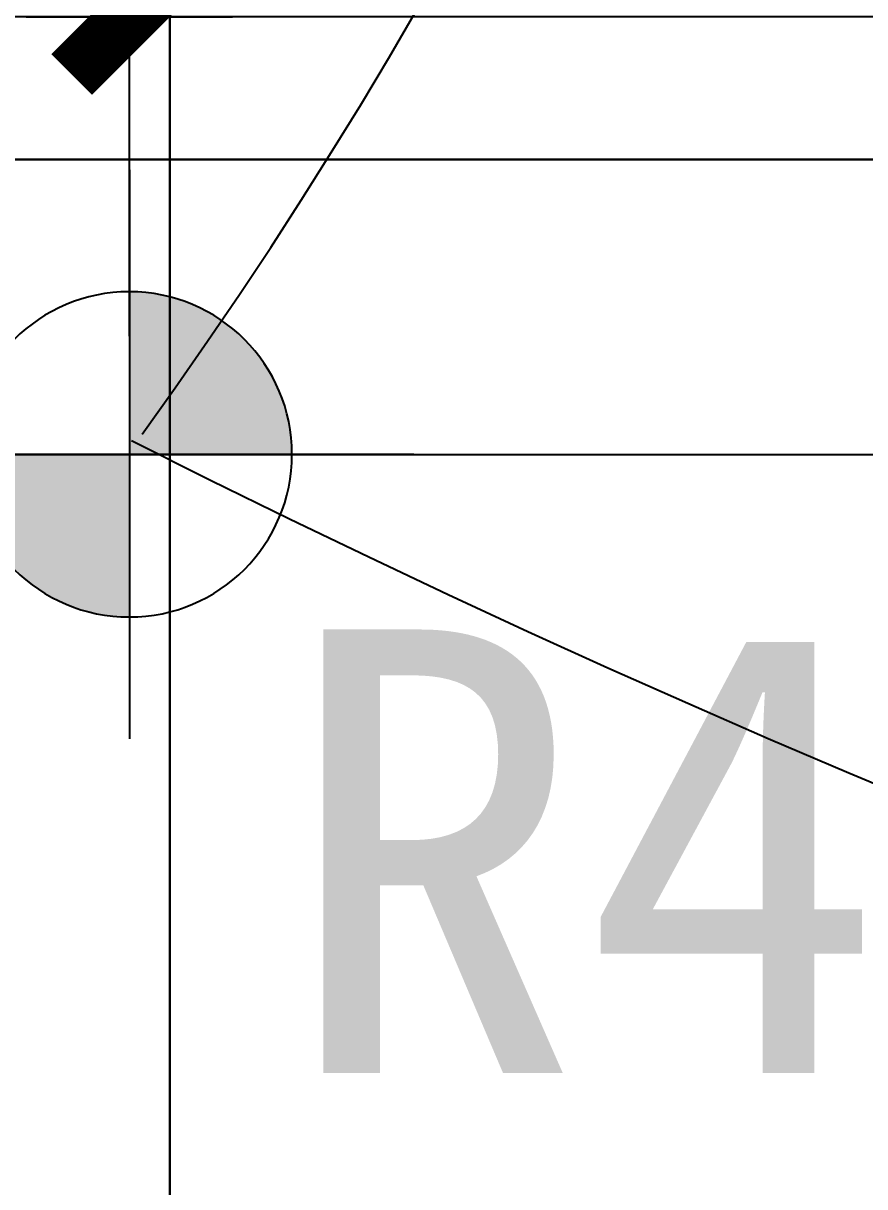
# Model space of a CAD drawing. Extents: x 11992 to 29481, y -6727 to 6811.
# Drawn here: x 20081 to 20223.3, y 4306.7 to 4503.4 of the extents above; entities that cross this region are included whole.
import ezdxf

# ---------------------------------------------------------------- set-up
doc = ezdxf.new("R2010")
doc.units = 0
doc.header["$MEASUREMENT"] = 0
doc.linetypes.add('DOTE', pattern=[2.42, 2, -0.2, 0.02, -0.2])
doc.layers.get('0').update_dxf_attribs({"color": 8, "linetype": 'CONTINUOUS'})
doc.layers.get('Defpoints').update_dxf_attribs({"color": 8, "linetype": 'CONTINUOUS'})
for name, color, linetype in [('zoylight 2射灯', 1, 'CONTINUOUS'), ('zoylight 3编号', 7, 'CONTINUOUS'), ('zoylight 4标注', 9, 'CONTINUOUS'), ('zoylight 5回路', 4, 'CONTINUOUS')]:
    doc.layers.add(name, color=color, linetype=linetype)
doc.styles.add('CCD-DIM', font='archs.shx', dxfattribs={"width": 0.8})
doc.styles.add('TFB MS 3mm at 1 to 25', font='arial.ttf', dxfattribs={"height": 75})
doc.dimstyles.new('zoylight_DIM_40', dxfattribs={"dimscale": 40, "dimtxt": 1.9, "dimasz": 0.4, "dimexe": 0.5, "dimexo": 0.5, "dimgap": 0.5, "dimtad": 1, "dimdec": 0, "dimrnd": 5, "dimzin": 12, "dimdsep": 46, "dimtxsty": 'CCD-DIM', "dimblk": 'CCD_Dimension_Tick', "dimcen": 0.125, "dimclrd": 44, "dimclre": 44, "dimclrt": 50, "dimadec": 0, "dimazin": 0, "dimtfac": 1, "dimtdec": 0, "dimtmove": 2, "dimatfit": 3, "dimldrblk": 'CCD_Leader_Dot', "dimfxl": 0, "dimtvp": 1, "dimtolj": 1, "dimtzin": 0, "dimarcsym": 0})

# ---------------------------------------------------------------- blocks, each defined once
blk = doc.blocks.new('嵌入式射灯55')
at = {"layer": 'zoylight 2射灯'}
h = blk.add_hatch(color=256, dxfattribs=at)
h.dxf.hatch_style = 1
h.paths.add_polyline_path([(0, 0), (0, 27.5, 0.4142136), (-27.5, 0)])
h.paths.add_polyline_path([(0, -27.5, 0.4142136), (27.5, 0), (0, 0)])
for p, q in [((0, -48.125), (0, 48.125)), ((48.125, 0), (-48.125, 0))]:
    blk.add_line(p, q, dxfattribs=at)
blk.add_circle((0, 0), 27.5, dxfattribs=at)
blk = doc.blocks.new('CCD_Dimension_Tick')
at = {"color": 0, "linetype": 'ByBlock'}
for p, q in [((-1.091, 0), (0, 0)), ((0, 0), (1.091, 0))]:
    blk.add_line(p, q, dxfattribs=at)
at = {"color": 0, "linetype": 'Continuous', "const_width": 0.608}
blk.add_lwpolyline([(-0.61, -0.61), (0.61, 0.61)], dxfattribs=at)
blk = doc.blocks.new('*D51')
at = {"layer": 'Defpoints', "color": 0, "linetype": 'Continuous'}
for p in [(19109.62, 4504.54), (19109.62, 4430.55), (20098.94, 4430.55)]:
    blk.add_point(p, dxfattribs=at)
at = {"layer": 'zoylight 4标注', "color": 44, "linetype": 'Continuous', "lineweight": -2}
blk.add_line((19109.62, 4450.55), (19109.62, 4524.54), dxfattribs=at)
at = {"layer": 'zoylight 4标注', "color": 44, "lineweight": -2}
for p, q in [((20098.94, 4450.55), (20098.94, 4524.54)), ((20082.94, 4504.54), (19125.62, 4504.54))]:
    blk.add_line(p, q, dxfattribs=at)
at = {"layer": 'zoylight 4标注', "color": 44, "linetype": 'Continuous', "lineweight": -2, "xscale": 16, "yscale": 16, "zscale": 16}
for p, rotation in [((19109.62, 4504.54), 180.0000000015928), ((20098.94, 4504.54), 1.592805887185023e-09)]:
    blk.add_blockref('CCD_Dimension_Tick', p, dxfattribs=dict(at, rotation=rotation))
at = {"layer": 'zoylight 4标注', "color": 50, "linetype": 'Continuous', "insert": (19604.28, 4562.54), "char_height": 76, "attachment_point": 5, "rotation": 0, "style": 'CCD-DIM'}
blk.add_mtext('\\A1;990', dxfattribs=at)
blk = doc.blocks.new('CCD_Leader_Dot')
at = {"color": 0, "linetype": 'ByBlock'}
blk.add_line((-5, 0), (-10, 0), dxfattribs=at)
at = {"color": 0, "linetype": 'ByBlock', "const_width": 5}
blk.add_lwpolyline([(-2.5, 0, 1), (2.5, 0, 1)], format="xyb", close=True, dxfattribs=at)
blk = doc.blocks.new('*D140')
at = {"layer": 'Defpoints', "color": 0, "linetype": 'Continuous'}
for p in [(20098.94, 4504.54), (20098.94, 4430.55), (21898.94, 4430.55)]:
    blk.add_point(p, dxfattribs=at)
at = {"layer": 'zoylight 5回路', "color": 44, "linetype": 'Continuous', "lineweight": -2}
blk.add_line((20098.94, 4450.55), (20098.94, 4524.54), dxfattribs=at)
at = {"layer": 'zoylight 5回路', "color": 44, "lineweight": -2}
for p, q in [((21898.94, 4450.55), (21898.94, 4524.54)), ((21882.94, 4504.54), (20114.94, 4504.54))]:
    blk.add_line(p, q, dxfattribs=at)
at = {"layer": 'zoylight 5回路', "color": 44, "linetype": 'Continuous', "lineweight": -2, "xscale": 16, "yscale": 16, "zscale": 16, "rotation": 180}
blk.add_blockref('CCD_Dimension_Tick', (20098.94, 4504.54), dxfattribs=at)
at = {"layer": 'zoylight 5回路', "color": 44, "linetype": 'Continuous', "lineweight": -2, "xscale": 16, "yscale": 16, "zscale": 16}
blk.add_blockref('CCD_Dimension_Tick', (21898.94, 4504.54), dxfattribs=at)
at = {"layer": 'zoylight 5回路', "color": 50, "linetype": 'Continuous', "insert": (20998.94, 4562.54), "char_height": 76, "attachment_point": 5, "style": 'CCD-DIM'}
blk.add_mtext('\\A1;1800', dxfattribs=at)

msp = doc.modelspace()

# ---------------------------------------------------------------- linework, layer by layer
for p, q in [((20105.8, 4480.38, -1596.96), (20105.8, 4936.65, -1596.24)), ((20105.8, 4480.38, -1614.81), (20105.8, 4926.11, -1614.07)), ((20105.8, 4789.89, -2295.73), (20105.8, 4480.38, -2295.73)), ((20105.8, 4789.89, -2305.59), (20105.8, 4500.14, -2305.59)), ((20105.8, 4480.92, -2280.85), (20105.8, 4783.97, -2280.85)), ((20105.8, 4749.02, -2280.85), (20105.8, 4480.92, -2280.85)), ((20105.8, 4562.72, -2132.3), (20105.8, 4475.24, -2132.3)), ((20105.8, 4475.24, -2122.65), (20105.8, 4562.72, -2122.65)), ((20105.8, 4474.85, -1625.65), (20105.8, 4545.86, -1975.58)), ((20105.8, 4534.13, -2280.85), (20105.8, 4462.61, -2280.85)), ((20105.8, 4498.5, -2067.97), (20105.8, 4522.73, -2068.27)), ((20105.8, 4500.14, -2295.73), (20105.8, 4500.14, -2440.43)), ((20105.8, 4500.14, -2440.43), (20105.8, 4480.38, -2440.43)), ((20105.8, 4500.14, -2430.51), (20105.8, 4480.38, -2430.51)), ((20105.8, 4476.97, -2067.89), (20105.8, 4498.5, -2067.97)), ((20105.8, 4495.51, -1614.79), (20105.8, 4495.16, -1617)), ((20105.8, 4495.16, -1617), (20105.8, 4494.62, -1619.11)), ((20105.8, 4494.62, -1619.11), (20105.8, 4493.89, -1621.11)), ((20105.8, 4493.89, -1621.11), (20105.8, 4492.99, -1622.99)), ((20105.8, 4492.99, -1622.99), (20105.8, 4491.93, -1624.72)), ((20105.8, 4492.58, -1590.4), (20105.8, 4491.45, -1590.62)), ((20105.8, 4490.91, -1615.21), (20105.8, 4492.03, -1615.29)), ((20105.8, 4491.93, -1624.72), (20105.8, 4490.74, -1626.28)), ((20105.8, 4491.45, -1590.62), (20105.8, 4490.51, -1591.24)), ((20105.8, 4490, -1614.98), (20105.8, 4490.91, -1615.21)), ((20105.8, 4490.74, -1626.28), (20105.8, 4489.43, -1627.65)), ((20105.8, 4490.51, -1591.24), (20105.8, 4489.73, -1592.21)), ((20105.8, 4490.5, -1614.79), (20105.8, 4490.44, -1615.18)), ((20105.8, 4490.44, -1615.18), (20105.8, 4490.37, -1615.58)), ((20105.8, 4490.37, -1615.58), (20105.8, 4490.29, -1615.97)), ((20105.8, 4490.29, -1615.97), (20105.8, 4490.2, -1616.36)), ((20105.8, 4490.2, -1616.36), (20105.8, 4490.1, -1616.75)), ((20105.8, 4490.12, -2295.73), (20105.8, 4490.12, -2280.85)), ((20105.8, 4490.1, -1616.75), (20105.8, 4490, -1617.13)), ((20105.8, 4490, -1617.13), (20105.8, 4489.89, -1617.51)), ((20105.8, 4489.27, -1614.6), (20105.8, 4490, -1614.98)), ((20105.8, 4489.89, -1617.51), (20105.8, 4489.77, -1617.88)), ((20105.8, 4489.77, -1617.88), (20105.8, 4489.65, -1618.25)), ((20105.8, 4489.73, -1592.21), (20105.8, 4489.11, -1593.46)), ((20105.8, 4489.65, -1618.25), (20105.8, 4489.53, -1618.62)), ((20105.8, 4489.53, -1618.62), (20105.8, 4489.4, -1618.97)), ((20105.8, 4489.43, -1627.65), (20105.8, 4488.02, -1628.82)), ((20105.8, 4489.4, -1618.97), (20105.8, 4489.27, -1619.32)), ((20105.8, 4489.27, -1619.32), (20105.8, 4489.01, -1619.88)), ((20105.8, 4488.7, -1614.08), (20105.8, 4489.27, -1614.6)), ((20105.8, 4489.11, -1593.46), (20105.8, 4488.63, -1594.92)), ((20105.8, 4489.01, -1619.88), (20105.8, 4488.73, -1620.42)), ((20105.8, 4488.73, -1620.42), (20105.8, 4488.45, -1620.94)), ((20105.8, 4488.28, -1613.45), (20105.8, 4488.7, -1614.08)), ((20105.8, 4488.63, -1594.92), (20105.8, 4488.26, -1596.56)), ((20105.8, 4488.45, -1620.94), (20105.8, 4488.14, -1621.44)), ((20105.8, 4487.98, -1612.7), (20105.8, 4488.28, -1613.45)), ((20105.8, 4488.26, -1596.56), (20105.8, 4487.99, -1598.29)), ((20105.8, 4488.14, -1621.44), (20105.8, 4487.83, -1621.91)), ((20105.8, 4488.02, -1628.82), (20105.8, 4486.52, -1629.76)), ((20105.8, 4487.99, -1598.29), (20105.8, 4487.81, -1600.07)), ((20105.8, 4487.79, -1611.84), (20105.8, 4487.98, -1612.7)), ((20105.8, 4487.83, -1621.91), (20105.8, 4487.51, -1622.36)), ((20105.8, 4487.81, -1600.07), (20105.8, 4487.7, -1601.83)), ((20105.8, 4487.67, -1610.9), (20105.8, 4487.79, -1611.84)), ((20105.8, 4487.7, -1601.83), (20105.8, 4487.65, -1603.51)), ((20105.8, 4487.62, -1609.87), (20105.8, 4487.67, -1610.9)), ((20105.8, 4487.65, -1603.51), (20105.8, 4487.62, -1605.05)), ((20105.8, 4487.62, -1605.05), (20105.8, 4487.62, -1606.4)), ((20105.8, 4487.62, -1606.4), (20105.8, 4487.61, -1607.61)), ((20105.8, 4487.6, -1608.77), (20105.8, 4487.62, -1609.87)), ((20105.8, 4487.61, -1607.61), (20105.8, 4487.6, -1608.77)), ((20105.8, 4487.51, -1622.36), (20105.8, 4487.18, -1622.79)), ((20105.8, 4487.18, -1622.79), (20105.8, 4486.85, -1623.19)), ((20105.8, 4486.85, -1623.19), (20105.8, 4486.51, -1623.57)), ((20105.8, 4486.52, -1629.76), (20105.8, 4484.95, -1630.46)), ((20105.8, 4486.51, -1623.57), (20105.8, 4486.16, -1623.91)), ((20105.8, 4486.16, -1623.91), (20105.8, 4485.81, -1624.23)), ((20105.8, 4485.81, -1624.23), (20105.8, 4485.47, -1624.52)), ((20105.8, 4485.47, -1624.52), (20105.8, 4485.33, -1624.63)), ((20105.8, 4485.33, -1624.63), (20105.8, 4485.17, -1624.77)), ((20105.8, 4485.17, -1624.77), (20105.8, 4484.97, -1624.93)), ((20105.8, 4484.97, -1624.93), (20105.8, 4484.73, -1625.1)), ((20105.8, 4484.95, -1630.46), (20105.8, 4483.32, -1630.9)), ((20105.8, 4484.73, -1625.1), (20105.8, 4484.44, -1625.28)), ((20105.8, 4484.44, -1625.28), (20105.8, 4484.09, -1625.46)), ((20105.8, 4484.09, -1625.46), (20105.8, 4483.68, -1625.62)), ((20105.8, 4483.68, -1625.62), (20105.8, 4483.19, -1625.78)), ((20105.8, 4483.09, -1624.84), (20105.8, 4483.48, -1625.68)), ((20105.8, 4483.32, -1630.9), (20105.8, 4481.66, -1631.05)), ((20105.8, 4483.19, -1625.78), (20105.8, 4482.63, -1625.91)), ((20105.8, 4483.09, -1624.84), (20105.8, 4482.9, -1624.48)), ((20105.8, 4483.02, -1630.95), (20105.8, 4482.84, -1630.97)), ((20105.8, 4482.9, -1624.48), (20105.8, 4482.67, -1624.16)), ((20105.8, 4482.84, -1630.97), (20105.8, 4482.64, -1630.99)), ((20105.8, 4482.67, -1624.16), (20105.8, 4482.4, -1623.87)), ((20105.8, 4482.64, -1630.99), (20105.8, 4482.42, -1631.01)), ((20105.8, 4482.63, -1625.91), (20105.8, 4481.98, -1626)), ((20105.8, 4482.42, -1631.01), (20105.8, 4482.19, -1631.03)), ((20105.8, 4482.4, -1623.87), (20105.8, 4482.1, -1623.64)), ((20105.8, 4482.38, -1590.4), (20105.8, 4481.25, -1590.62)), ((20105.8, 4482.19, -1631.03), (20105.8, 4481.95, -1631.05)), ((20105.8, 4482.1, -1623.64), (20105.8, 4481.77, -1623.44)), ((20105.8, 4481.98, -1626), (20105.8, 4481.23, -1626.06)), ((20105.8, 4481.95, -1631.05), (20105.8, 4481.71, -1631.07)), ((20105.8, 4480.7, -1615.21), (20105.8, 4481.81, -1615.29)), ((20105.8, 4481.77, -1623.44), (20105.8, 4481.42, -1623.29)), ((20105.8, 4481.71, -1631.07), (20105.8, 4481.46, -1631.09)), ((20105.8, 4481.46, -1631.09), (20105.8, 4481.22, -1631.11)), ((20105.8, 4481.44, -1596.96), (20105.8, 4480.38, -1596.96)), ((20097.06, 4480.38, -2280.99), (19759.39, 4480.38, -2280.99)), ((19808.81, 4480.38, -2295.8), (20125.64, 4480.38, -2295.8)), ((19808.81, 4480.38, -2305.73), (20087.5, 4480.38, -2305.73)), ((20085.59, 4480.38, -2280.99), (19827.29, 4480.38, -2280.99)), ((20083.72, 4480.38, -1604.89), (20080.07, 4480.38, -1602.33)), ((20080.07, 4480.38, -2276.12), (20083.72, 4480.38, -2273.56)), ((20080.12, 4480.38, -1976.14), (20081.69, 4480.38, -1976.51)), ((20080.12, 4480.38, -1965.91), (20081.69, 4480.38, -1966.28)), ((20080.12, 4480.38, -1955.71), (20081.69, 4480.38, -1956.09)), ((20081.2, 4480.38, -2280.99), (20396.7, 4480.38, -2280.99)), ((20081.69, 4480.38, -1976.51), (20083.36, 4480.38, -1976.78)), ((20081.69, 4480.38, -1966.28), (20083.36, 4480.38, -1966.55)), ((20081.69, 4480.38, -1956.09), (20083.36, 4480.38, -1956.36)), ((20083.36, 4480.38, -1976.78), (20085.07, 4480.38, -1976.97)), ((20083.36, 4480.38, -1966.55), (20085.07, 4480.38, -1966.73)), ((20083.36, 4480.38, -1956.36), (20085.07, 4480.38, -1956.55)), ((20087.01, 4480.38, -1607.91), (20083.72, 4480.38, -1604.89)), ((20083.72, 4480.38, -2273.56), (20087.01, 4480.38, -2270.54)), ((20085.07, 4480.38, -1976.97), (20086.77, 4480.38, -1977.08)), ((20085.07, 4480.38, -1966.73), (20086.77, 4480.38, -1966.85)), ((20085.07, 4480.38, -1956.55), (20086.77, 4480.38, -1956.66)), ((20086.77, 4480.38, -1977.08), (20088.39, 4480.38, -1977.14)), ((20086.77, 4480.38, -1966.85), (20088.39, 4480.38, -1966.91)), ((20086.77, 4480.38, -1956.66), (20088.39, 4480.38, -1956.72)), ((20089.91, 4480.38, -1611.33), (20087.01, 4480.38, -1607.91)), ((20087.01, 4480.38, -2270.54), (20089.91, 4480.38, -2267.12)), ((20087.5, 4480.38, -2295.8), (20087.5, 4480.38, -2440.43)), ((20087.5, 4480.38, -2440.43), (20106.59, 4480.38, -2440.43)), ((20370.24, 4480.38, -2295.8), (20087.5, 4480.38, -2295.8)), ((20087.5, 4480.38, -2430.51), (20125.64, 4480.38, -2430.51)), ((20088.39, 4480.38, -1977.14), (20089.87, 4480.38, -1977.16)), ((20088.39, 4480.38, -1966.91), (20089.87, 4480.38, -1966.93)), ((20088.39, 4480.38, -1956.72), (20089.87, 4480.38, -1956.75)), ((20089.87, 4480.38, -1977.16), (20091.17, 4480.38, -1977.17)), ((20089.87, 4480.38, -1966.93), (20091.17, 4480.38, -1966.94)), ((20089.87, 4480.38, -1956.75), (20091.17, 4480.38, -1956.75)), ((20092.38, 4480.38, -1615.12), (20089.91, 4480.38, -1611.33)), ((20089.91, 4480.38, -2267.12), (20092.38, 4480.38, -2263.33)), ((20091.17, 4480.38, -1977.17), (20092.33, 4480.38, -1977.17)), ((20091.17, 4480.38, -1966.94), (20092.33, 4480.38, -1966.94)), ((20091.17, 4480.38, -1956.75), (20092.33, 4480.38, -1956.76)), ((20092.33, 4480.38, -1977.17), (20093.45, 4480.38, -1977.18)), ((20092.33, 4480.38, -1966.94), (20093.45, 4480.38, -1966.95)), ((20092.33, 4480.38, -1956.76), (20093.45, 4480.38, -1956.77)), ((20094.37, 4480.38, -1619.24), (20092.38, 4480.38, -1615.12)), ((20092.38, 4480.38, -2263.33), (20094.37, 4480.38, -2259.22)), ((20093.45, 4480.38, -1977.18), (20094.51, 4480.38, -1977.16)), ((20093.45, 4480.38, -1966.95), (20094.51, 4480.38, -1966.94)), ((20093.45, 4480.38, -1956.77), (20094.51, 4480.38, -1956.75)), ((20095.84, 4480.38, -1623.63), (20094.37, 4480.38, -1619.24)), ((20094.37, 4480.38, -2259.22), (20095.84, 4480.38, -2254.83)), ((20094.51, 4480.38, -1977.16), (20095.5, 4480.38, -1977.11)), ((20094.51, 4480.38, -1966.94), (20095.5, 4480.38, -1966.88)), ((20094.51, 4480.38, -1956.75), (20095.5, 4480.38, -1956.69)), ((20095.5, 4480.38, -1977.11), (20096.42, 4480.38, -1976.99)), ((20095.5, 4480.38, -1966.88), (20096.42, 4480.38, -1966.77)), ((20095.5, 4480.38, -1956.69), (20096.42, 4480.38, -1956.57)), ((20096.75, 4480.38, -1628.27), (20095.84, 4480.38, -1623.63)), ((20095.84, 4480.38, -2254.83), (20096.75, 4480.38, -2250.19)), ((20096.42, 4480.38, -1976.99), (20097.24, 4480.38, -1976.79)), ((20096.42, 4480.38, -1966.77), (20097.24, 4480.38, -1966.57)), ((20096.42, 4480.38, -1956.57), (20097.24, 4480.38, -1956.37)), ((20096.47, 4480.38, -2295.8), (20096.47, 4480.38, -2280.99)), ((20097.06, 4480.38, -1633.11), (20096.75, 4480.38, -1628.27)), ((20096.75, 4480.38, -2250.19), (20097.06, 4480.38, -2245.37)), ((20440.04, 4480.38, -2132.64), (20097.06, 4480.38, -2132.64)), ((20440.04, 4480.38, -2122.72), (20097.06, 4480.38, -2122.72)), ((20097.06, 4480.38, -2132.64), (20440.04, 4480.38, -2132.64)), ((20097.06, 4480.38, -2122.72), (20440.04, 4480.38, -2122.72)), ((20106.24, 4480.38, -2068.12), (20097.06, 4480.38, -2068.19)), ((20394.25, 4480.38, -2280.99), (20097.06, 4480.38, -2280.99)), ((20097.06, 4480.38, -1633.11), (20097.06, 4480.38, -2245.37)), ((20097.16, 4480.38, -2295.8), (20116.2, 4480.38, -2295.8)), ((20097.24, 4480.38, -1976.79), (20097.97, 4480.38, -1976.49)), ((20097.24, 4480.38, -1966.57), (20097.97, 4480.38, -1966.27)), ((20097.24, 4480.38, -1956.37), (20097.97, 4480.38, -1956.07)), ((20097.49, 4480.38, -2440.43), (20104.64, 4480.38, -2440.43)), ((20097.97, 4480.38, -1976.49), (20098.59, 4480.38, -1976.06)), ((20097.97, 4480.38, -1966.27), (20098.59, 4480.38, -1965.85)), ((20097.97, 4480.38, -1956.07), (20098.59, 4480.38, -1955.64)), ((20098.59, 4480.38, -1976.06), (20099.09, 4480.38, -1975.5)), ((20098.59, 4480.38, -1965.85), (20099.09, 4480.38, -1965.28)), ((20098.59, 4480.38, -1955.64), (20099.09, 4480.38, -1955.07)), ((20099.09, 4480.38, -1975.5), (20099.46, 4480.38, -1974.77)), ((20099.09, 4480.38, -1965.28), (20099.46, 4480.38, -1964.55)), ((20099.09, 4480.38, -1955.07), (20099.46, 4480.38, -1954.33)), ((20099.46, 4480.38, -1974.77), (20099.69, 4480.38, -1973.85)), ((20099.46, 4480.38, -1964.55), (20099.69, 4480.38, -1963.63)), ((20099.46, 4480.38, -1954.33), (20099.69, 4480.38, -1953.42)), ((20099.69, 4480.38, -1973.85), (20099.77, 4480.38, -1972.74)), ((20099.69, 4480.38, -1963.63), (20099.77, 4480.38, -1962.51)), ((20099.69, 4480.38, -1953.42), (20099.77, 4480.38, -1952.29)), ((20111.79, 4480.38, -2440.43), (20104.64, 4480.38, -2440.43)), ((20105.8, 4481.42, -1623.29), (20105.8, 4481.06, -1623.18)), ((20105.8, 4481.25, -1590.62), (20105.8, 4480.3, -1591.24)), ((20105.8, 4481.23, -1626.06), (20105.8, 4480.38, -1626.08)), ((20105.8, 4481.22, -1631.11), (20105.8, 4480.99, -1631.12)), ((20105.8, 4481.06, -1623.18), (20105.8, 4480.69, -1623.12)), ((20105.8, 4480.99, -1631.12), (20105.8, 4480.77, -1631.14)), ((20105.8, 4480.38, -2280.85), (20105.8, 4480.92, -2280.85)), ((20105.8, 4480.38, -2280.85), (20105.8, 4480.92, -2280.85)), ((20105.8, 4480.92, -2280.85), (20105.8, 4480.38, -2280.85)), ((20105.8, 4480.77, -1631.14), (20105.8, 4480.57, -1631.15)), ((20105.8, 4479.79, -1614.98), (20105.8, 4480.7, -1615.21)), ((20105.8, 4480.69, -1623.12), (20105.8, 4480.31, -1623.1)), ((20105.8, 4480.57, -1631.15), (20105.8, 4480.38, -1631.16)), ((20105.8, 4480.44, -1596.96), (20105.8, 4024.12, -1596.24)), ((20105.8, 4170.88, -2295.73), (20105.8, 4480.44, -2295.73)), ((20105.8, 4480.38, -2280.85), (20105.8, 4479.85, -2280.85)), ((20105.8, 4480.38, -1614.81), (20105.8, 4034.66, -1614.07)), ((20105.8, 4480.38, -2280.85), (20105.8, 4479.85, -2280.85)), ((20105.8, 4479.85, -2280.85), (20105.8, 4480.38, -2280.85)), ((20105.8, 4460.63, -2440.43), (20105.8, 4480.38, -2440.43)), ((20105.8, 4479.33, -1596.96), (20105.8, 4480.38, -1596.96)), ((20105.8, 4460.63, -2430.51), (20105.8, 4480.38, -2430.51)), ((20105.8, 4480.23, -1631.14), (20105.8, 4480.38, -1631.16)), ((20105.8, 4480.31, -1623.1), (20105.8, 4479.92, -1623.14)), ((20105.8, 4480.3, -1591.24), (20105.8, 4479.52, -1592.21)), ((20105.8, 4480.06, -1631.12), (20105.8, 4480.23, -1631.14)), ((20105.8, 4479.87, -1631.11), (20105.8, 4480.06, -1631.12)), ((20105.8, 4479.92, -1623.14), (20105.8, 4479.55, -1623.22)), ((20105.8, 4479.68, -1631.09), (20105.8, 4479.87, -1631.11)), ((20105.8, 4211.79, -2280.85), (20105.8, 4479.85, -2280.85)), ((20105.8, 4479.85, -2280.85), (20105.8, 4176.82, -2280.85)), ((20105.8, 4479.07, -1614.6), (20105.8, 4479.79, -1614.98)), ((20105.8, 4479.47, -1631.08), (20105.8, 4479.68, -1631.09)), ((20105.8, 4479.55, -1623.22), (20105.8, 4479.18, -1623.35)), ((20105.8, 4479.52, -1592.21), (20105.8, 4478.89, -1593.46)), ((20105.8, 4479.27, -1631.07), (20105.8, 4479.47, -1631.08)), ((20116.29, 4480.38, -2068.14), (20106.24, 4480.38, -2068.12)), ((20125.64, 4480.38, -2440.43), (20106.59, 4480.38, -2440.43)), ((20115.49, 4480.38, -2280.99), (20115.49, 4480.38, -2295.8)), ((20127.01, 4480.38, -2068.23), (20116.29, 4480.38, -2068.14)), ((20125.64, 4480.38, -2295.8), (20125.64, 4480.38, -2440.43)), ((20370.24, 4480.38, -2305.73), (20125.64, 4480.38, -2305.73)), ((20138.23, 4480.38, -2068.39), (20127.01, 4480.38, -2068.23)), ((20149.76, 4480.38, -2068.62), (20138.23, 4480.38, -2068.39)), ((20161.42, 4480.38, -2068.91), (20149.76, 4480.38, -2068.62)), ((20173.02, 4480.38, -2069.25), (20161.42, 4480.38, -2068.91)), ((20184.37, 4480.38, -2069.65), (20173.02, 4480.38, -2069.25)), ((20195.31, 4480.38, -2070.1), (20184.37, 4480.38, -2069.65)), ((20205.63, 4480.38, -2070.58), (20195.31, 4480.38, -2070.1)), ((20215.16, 4480.38, -2071.11), (20205.63, 4480.38, -2070.58)), ((20223.72, 4480.38, -2071.67), (20215.16, 4480.38, -2071.11)), ((20105.8, 4479.06, -1631.06), (20105.8, 4479.27, -1631.07)), ((20105.8, 4479.18, -1623.35), (20105.8, 4479.03, -1623.43)), ((20105.8, 4478.5, -1614.08), (20105.8, 4479.07, -1614.6)), ((20105.8, 4478.86, -1631.05), (20105.8, 4479.06, -1631.06)), ((20105.8, 4479.03, -1623.43), (20105.8, 4478.88, -1623.51)), ((20105.8, 4478.89, -1593.46), (20105.8, 4478.4, -1594.92)), ((20105.8, 4478.88, -1623.51), (20105.8, 4478.73, -1623.61)), ((20105.8, 4478.66, -1631.04), (20105.8, 4478.86, -1631.05)), ((20105.8, 4478.73, -1623.61), (20105.8, 4478.58, -1623.73)), ((20105.8, 4478.48, -1631.03), (20105.8, 4478.66, -1631.04)), ((20105.8, 4478.58, -1623.73), (20105.8, 4478.43, -1623.85)), ((20105.8, 4478.08, -1613.45), (20105.8, 4478.5, -1614.08)), ((20105.8, 4478.31, -1631.02), (20105.8, 4478.48, -1631.03)), ((20105.8, 4478.43, -1623.85), (20105.8, 4478.29, -1623.98)), ((20105.8, 4478.4, -1594.92), (20105.8, 4478.03, -1596.56)), ((20105.8, 4478.16, -1631.02), (20105.8, 4478.31, -1631.02)), ((20105.8, 4478.29, -1623.98), (20105.8, 4478.15, -1624.11)), ((20105.8, 4478.15, -1624.11), (20105.8, 4478.03, -1624.26)), ((20105.8, 4477.77, -1612.7), (20105.8, 4478.08, -1613.45)), ((20105.8, 4478.03, -1624.26), (20105.8, 4477.92, -1624.4)), ((20105.8, 4478.03, -1596.56), (20105.8, 4477.76, -1598.29)), ((20105.8, 4477.92, -1624.4), (20105.8, 4477.82, -1624.55)), ((20105.8, 4477.82, -1624.55), (20105.8, 4477.74, -1624.69)), ((20105.8, 4477.57, -1611.84), (20105.8, 4477.77, -1612.7)), ((20105.8, 4477.76, -1598.29), (20105.8, 4477.58, -1600.07)), ((20105.8, 4477.74, -1624.69), (20105.8, 4477.68, -1624.84)), ((20105.8, 4477.58, -1600.07), (20105.8, 4477.47, -1601.83)), ((20105.8, 4477.45, -1610.9), (20105.8, 4477.57, -1611.84)), ((20105.8, 4477.47, -1601.83), (20105.8, 4477.41, -1603.51)), ((20105.8, 4477.39, -1609.87), (20105.8, 4477.45, -1610.9)), ((20105.8, 4477.41, -1603.51), (20105.8, 4477.39, -1605.05)), ((20105.8, 4477.39, -1605.05), (20105.8, 4477.39, -1606.4)), ((20105.8, 4477.39, -1606.4), (20105.8, 4477.38, -1607.61)), ((20105.8, 4477.38, -1608.77), (20105.8, 4477.39, -1609.87)), ((20105.8, 4477.38, -1607.61), (20105.8, 4477.38, -1608.77)), ((20105.8, 4477.04, -1625.59), (20105.8, 4477.28, -1625.71)), ((20105.8, 4476.81, -1625.47), (20105.8, 4477.04, -1625.59)), ((20105.8, 4456.64, -2067.96), (20105.8, 4476.97, -2067.89)), ((20105.8, 4476.61, -1625.36), (20105.8, 4476.81, -1625.47)), ((20105.8, 4476.42, -1625.26), (20105.8, 4476.61, -1625.36)), ((20105.8, 4476.25, -1625.16), (20105.8, 4476.42, -1625.26)), ((20105.8, 4476.1, -1625.06), (20105.8, 4476.25, -1625.16)), ((20105.8, 4475.95, -1624.97), (20105.8, 4476.1, -1625.06)), ((20105.8, 4475.82, -1624.88), (20105.8, 4475.95, -1624.97)), ((20105.8, 4475.69, -1624.79), (20105.8, 4475.82, -1624.88)), ((20105.8, 4475.57, -1624.7), (20105.8, 4475.69, -1624.79)), ((20105.8, 4475.45, -1624.61), (20105.8, 4475.57, -1624.7)), ((20105.8, 4475.34, -1624.52), (20105.8, 4475.45, -1624.61)), ((20105.8, 4474.98, -1624.23), (20105.8, 4475.34, -1624.52)), ((20105.8, 4474.05, -1629.67), (20105.8, 4475.27, -1630.21)), ((20105.8, 4475.24, -2132.3), (20105.8, 4387.76, -2132.3)), ((20105.8, 4387.76, -2122.65), (20105.8, 4475.24, -2122.65)), ((20105.8, 4474.63, -1623.91), (20105.8, 4474.98, -1624.23)), ((20105.8, 4413.03, -1975.46), (20105.8, 4474.85, -1625.65)), ((20105.8, 4474.29, -1623.57), (20105.8, 4474.63, -1623.91)), ((20105.8, 4473.95, -1623.19), (20105.8, 4474.29, -1623.57)), ((20105.8, 4472.87, -1628.94), (20105.8, 4474.05, -1629.67)), ((20105.8, 4473.62, -1622.79), (20105.8, 4473.95, -1623.19)), ((20105.8, 4473.29, -1622.36), (20105.8, 4473.62, -1622.79)), ((20105.8, 4472.98, -1621.91), (20105.8, 4473.29, -1622.36)), ((20105.8, 4472.68, -1621.44), (20105.8, 4472.98, -1621.91)), ((20105.8, 4471.72, -1628.03), (20105.8, 4472.87, -1628.94)), ((20105.8, 4472.39, -1620.94), (20105.8, 4472.68, -1621.44)), ((20105.8, 4472.11, -1620.42), (20105.8, 4472.39, -1620.94)), ((20105.8, 4472.19, -1590.4), (20105.8, 4471.05, -1590.62)), ((20105.8, 4471.85, -1619.88), (20105.8, 4472.11, -1620.42)), ((20105.8, 4471.6, -1619.32), (20105.8, 4471.85, -1619.88)), ((20105.8, 4470.63, -1626.96), (20105.8, 4471.72, -1628.03)), ((20105.8, 4471.45, -1618.97), (20105.8, 4471.6, -1619.32)), ((20105.8, 4470.48, -1615.21), (20105.8, 4471.6, -1615.29)), ((20105.8, 4471.3, -1618.62), (20105.8, 4471.45, -1618.97)), ((20105.8, 4471.17, -1618.25), (20105.8, 4471.3, -1618.62)), ((20105.8, 4471.04, -1617.88), (20105.8, 4471.17, -1618.25)), ((20105.8, 4471.05, -1590.62), (20105.8, 4470.1, -1591.24)), ((20105.8, 4470.92, -1617.51), (20105.8, 4471.04, -1617.88)), ((20105.8, 4470.8, -1617.13), (20105.8, 4470.92, -1617.51)), ((20105.8, 4470.69, -1616.75), (20105.8, 4470.8, -1617.13)), ((20105.8, 4470.59, -1616.36), (20105.8, 4470.69, -1616.75)), ((20105.8, 4470.65, -2295.73), (20105.8, 4470.65, -2280.85)), ((20105.8, 4469.61, -1625.75), (20105.8, 4470.63, -1626.96)), ((20105.8, 4470.5, -1615.97), (20105.8, 4470.59, -1616.36)), ((20105.8, 4470.42, -1615.58), (20105.8, 4470.5, -1615.97)), ((20105.8, 4469.57, -1614.98), (20105.8, 4470.48, -1615.21)), ((20105.8, 4470.34, -1615.18), (20105.8, 4470.42, -1615.58)), ((20105.8, 4470.27, -1614.79), (20105.8, 4470.34, -1615.18)), ((20105.8, 4470.1, -1591.24), (20105.8, 4469.31, -1592.21)), ((20105.8, 4468.66, -1624.41), (20105.8, 4469.61, -1625.75)), ((20105.8, 4468.83, -1614.6), (20105.8, 4469.57, -1614.98)), ((20105.8, 4469.31, -1592.21), (20105.8, 4468.68, -1593.46)), ((20105.8, 4468.27, -1614.08), (20105.8, 4468.83, -1614.6)), ((20105.8, 4468.68, -1593.46), (20105.8, 4468.19, -1594.92)), ((20105.8, 4467.8, -1622.96), (20105.8, 4468.66, -1624.41)), ((20105.8, 4467.84, -1613.45), (20105.8, 4468.27, -1614.08)), ((20105.8, 4468.19, -1594.92), (20105.8, 4467.82, -1596.56)), ((20105.8, 4467.54, -1612.7), (20105.8, 4467.84, -1613.45)), ((20105.8, 4467.82, -1596.56), (20105.8, 4467.55, -1598.29)), ((20105.8, 4467.05, -1621.43), (20105.8, 4467.8, -1622.96)), ((20105.8, 4467.55, -1598.29), (20105.8, 4467.36, -1600.07)), ((20105.8, 4467.33, -1611.84), (20105.8, 4467.54, -1612.7)), ((20105.8, 4467.36, -1600.07), (20105.8, 4467.25, -1601.83)), ((20105.8, 4467.22, -1610.9), (20105.8, 4467.33, -1611.84)), ((20105.8, 4467.25, -1601.83), (20105.8, 4467.18, -1603.51)), ((20105.8, 4467.16, -1609.87), (20105.8, 4467.22, -1610.9)), ((20105.8, 4467.18, -1603.51), (20105.8, 4467.16, -1605.05)), ((20105.8, 4467.16, -1605.05), (20105.8, 4467.15, -1606.4)), ((20105.8, 4467.14, -1608.77), (20105.8, 4467.16, -1609.87)), ((20105.8, 4467.15, -1606.4), (20105.8, 4467.15, -1607.61)), ((20105.8, 4467.15, -1607.61), (20105.8, 4467.14, -1608.77)), ((20105.8, 4466.4, -1619.83), (20105.8, 4467.05, -1621.43)), ((20105.8, 4465.88, -1618.18), (20105.8, 4466.4, -1619.83)), ((20105.8, 4465.5, -1616.49), (20105.8, 4465.88, -1618.18)), ((20105.8, 4465.26, -1614.79), (20105.8, 4465.5, -1616.49)), ((20105.8, 4462.61, -2280.85), (20105.8, 4391.59, -2280.85)), ((20105.8, 4460.63, -2295.73), (20105.8, 4460.63, -2440.43)), ((20105.8, 4170.88, -2305.59), (20105.8, 4460.63, -2305.59)), ((20105.8, 4435.77, -2068.18), (20105.8, 4456.64, -2067.96)), ((20105.8, 4414.46, -2068.57), (20105.8, 4435.77, -2068.18)), ((20105.8, 4412.86, -1965.87), (20105.8, 4434.26, -2068.2)), ((20105.8, 4421.82, -1978.18), (20105.8, 4404.26, -1978.18)), ((20105.8, 4404.26, -1957.37), (20105.8, 4421.82, -1957.37)), ((20105.8, 4421.82, -1957.37), (20105.8, 4421.82, -1978.18)), ((20105.8, 4392.81, -2069.14), (20105.8, 4414.46, -2068.57)), ((20105.8, 4347.94, -1630.24), (20105.8, 4413.03, -1975.46)), ((20105.8, 4396.85, -2069.02), (20105.8, 4412.86, -1965.87)), ((20105.8, 4404.26, -1978.18), (20105.8, 4404.26, -1957.37)), ((20105.8, 4370.92, -2069.92), (20105.8, 4392.81, -2069.14)), ((20105.8, 4391.59, -2280.85), (20105.8, 4324.9, -2280.85)), ((20105.8, 4387.76, -2132.3), (20105.8, 4305.18, -2132.3)), ((20105.8, 4305.18, -2122.65), (20105.8, 4387.76, -2122.65)), ((20105.8, 4348.91, -2070.92), (20105.8, 4370.92, -2069.92)), ((20105.8, 4362.79, -1617.29), (20105.8, 4363.23, -1614.79)), ((20105.8, 4362.12, -1619.64), (20105.8, 4362.79, -1617.29)), ((20105.8, 4361.24, -1621.82), (20105.8, 4362.12, -1619.64)), ((20105.8, 4360.19, -1623.82), (20105.8, 4361.24, -1621.82)), ((20105.8, 4358.96, -1625.62), (20105.8, 4360.19, -1623.82)), ((20105.8, 4357.59, -1627.2), (20105.8, 4358.96, -1625.62)), ((20105.8, 4358.18, -1615.01), (20105.8, 4358.22, -1614.79)), ((20105.8, 4358.14, -1615.23), (20105.8, 4358.18, -1615.01)), ((20105.8, 4358.1, -1615.46), (20105.8, 4358.14, -1615.23)), ((20105.8, 4358.05, -1615.68), (20105.8, 4358.1, -1615.46)), ((20105.8, 4358, -1615.9), (20105.8, 4358.05, -1615.68)), ((20105.8, 4357.95, -1616.13), (20105.8, 4358, -1615.9)), ((20105.8, 4357.9, -1616.35), (20105.8, 4357.95, -1616.13)), ((20105.8, 4357.85, -1616.57), (20105.8, 4357.9, -1616.35)), ((20105.8, 4357.79, -1616.79), (20105.8, 4357.85, -1616.57)), ((20105.8, 4357.74, -1617.01), (20105.8, 4357.79, -1616.79)), ((20105.8, 4357.68, -1617.23), (20105.8, 4357.74, -1617.01)), ((20105.8, 4357.62, -1617.45), (20105.8, 4357.68, -1617.23)), ((20105.8, 4357.46, -1617.95), (20105.8, 4357.62, -1617.45)), ((20105.8, 4356.09, -1628.54), (20105.8, 4357.59, -1627.2)), ((20105.8, 4357.29, -1618.45), (20105.8, 4357.46, -1617.95)), ((20105.8, 4357.11, -1618.94), (20105.8, 4357.29, -1618.45)), ((20105.8, 4356.91, -1619.41), (20105.8, 4357.11, -1618.94)), ((20105.8, 4356.93, -1590.4), (20105.8, 4355.8, -1590.62)), ((20105.8, 4356.7, -1619.88), (20105.8, 4356.91, -1619.41)), ((20105.8, 4356.48, -1620.33), (20105.8, 4356.7, -1619.88)), ((20105.8, 4356.25, -1620.76), (20105.8, 4356.48, -1620.33)), ((20105.8, 4355.28, -1615.21), (20105.8, 4356.39, -1615.29)), ((20105.8, 4356.02, -1621.19), (20105.8, 4356.25, -1620.76)), ((20105.8, 4354.47, -1629.61), (20105.8, 4356.09, -1628.54)), ((20105.8, 4355.77, -1621.59), (20105.8, 4356.02, -1621.19)), ((20105.8, 4355.8, -1590.62), (20105.8, 4354.86, -1591.24)), ((20105.8, 4355.52, -1621.98), (20105.8, 4355.77, -1621.59)), ((20105.8, 4355.26, -1622.36), (20105.8, 4355.52, -1621.98)), ((20105.8, 4354.36, -1614.98), (20105.8, 4355.28, -1615.21)), ((20105.8, 4355, -1622.72), (20105.8, 4355.26, -1622.36)), ((20105.8, 4354.72, -1623.05), (20105.8, 4355, -1622.72)), ((20105.8, 4354.86, -1591.24), (20105.8, 4354.09, -1592.21)), ((20105.8, 4354.44, -1623.37), (20105.8, 4354.72, -1623.05)), ((20105.8, 4352.76, -1630.41), (20105.8, 4354.47, -1629.61)), ((20105.8, 4354.15, -1623.66), (20105.8, 4354.44, -1623.37)), ((20105.8, 4354.38, -1623.44), (20105.8, 4353.68, -1623.02)), ((20105.8, 4353.63, -1614.6), (20105.8, 4354.36, -1614.98)), ((20105.8, 4353.86, -1623.94), (20105.8, 4354.15, -1623.66)), ((20105.8, 4354.09, -1592.21), (20105.8, 4353.47, -1593.46)), ((20105.8, 4353.58, -1624.2), (20105.8, 4353.86, -1623.94)), ((20105.8, 4353.68, -1623.02), (20105.8, 4352.96, -1622.7)), ((20105.8, 4353.07, -1614.08), (20105.8, 4353.63, -1614.6)), ((20105.8, 4353.29, -1624.45), (20105.8, 4353.58, -1624.2)), ((20105.8, 4353.47, -1593.46), (20105.8, 4352.98, -1594.92)), ((20105.8, 4353, -1624.67), (20105.8, 4353.29, -1624.45)), ((20105.8, 4352.64, -1613.45), (20105.8, 4353.07, -1614.08)), ((20105.8, 4352.71, -1624.88), (20105.8, 4353, -1624.67)), ((20105.8, 4352.98, -1594.92), (20105.8, 4352.61, -1596.56)), ((20105.8, 4352.96, -1622.7), (20105.8, 4352.21, -1622.49)), ((20105.8, 4350.98, -1630.91), (20105.8, 4352.76, -1630.41)), ((20105.8, 4352.43, -1625.08), (20105.8, 4352.71, -1624.88)), ((20105.8, 4352.34, -1612.7), (20105.8, 4352.64, -1613.45)), ((20105.8, 4352.61, -1596.56), (20105.8, 4352.35, -1598.29)), ((20105.8, 4352.15, -1625.25), (20105.8, 4352.43, -1625.08)), ((20105.8, 4352.35, -1598.29), (20105.8, 4352.17, -1600.07)), ((20105.8, 4352.14, -1611.84), (20105.8, 4352.34, -1612.7)), ((20105.8, 4352.21, -1622.49), (20105.8, 4351.45, -1622.38)), ((20105.8, 4352.17, -1600.07), (20105.8, 4352.06, -1601.83)), ((20105.8, 4351.87, -1625.41), (20105.8, 4352.15, -1625.25)), ((20105.8, 4352.03, -1610.9), (20105.8, 4352.14, -1611.84)), ((20105.8, 4352.06, -1601.83), (20105.8, 4352, -1603.51)), ((20105.8, 4351.97, -1609.87), (20105.8, 4352.03, -1610.9)), ((20105.8, 4352, -1603.51), (20105.8, 4351.97, -1605.05)), ((20105.8, 4351.97, -1605.05), (20105.8, 4351.97, -1606.4)), ((20105.8, 4351.97, -1606.4), (20105.8, 4351.96, -1607.61)), ((20105.8, 4351.96, -1608.77), (20105.8, 4351.97, -1609.87)), ((20105.8, 4351.96, -1607.61), (20105.8, 4351.96, -1608.77)), ((20105.8, 4351.59, -1625.56), (20105.8, 4351.87, -1625.41)), ((20105.8, 4351.76, -1625.47), (20105.8, 4351.38, -1625.38)), ((20105.8, 4351.39, -1625.65), (20105.8, 4351.59, -1625.56)), ((20105.8, 4351.45, -1622.38), (20105.8, 4350.68, -1622.36)), ((20105.8, 4351.19, -1625.72), (20105.8, 4351.39, -1625.65)), ((20105.8, 4351.38, -1625.38), (20105.8, 4351, -1625.35)), ((20105.8, 4350.99, -1625.79), (20105.8, 4351.19, -1625.72)), ((20105.8, 4351, -1625.35), (20105.8, 4350.62, -1625.36)), ((20105.8, 4350.8, -1625.86), (20105.8, 4350.99, -1625.79)), ((20105.8, 4349.13, -1631.1), (20105.8, 4350.98, -1630.91)), ((20105.8, 4350.6, -1625.91), (20105.8, 4350.8, -1625.86)), ((20105.8, 4350.68, -1622.36), (20105.8, 4349.92, -1622.45)), ((20105.8, 4350.62, -1625.36), (20105.8, 4350.25, -1625.43)), ((20105.8, 4350.39, -1625.96), (20105.8, 4350.6, -1625.91)), ((20105.8, 4350.18, -1626), (20105.8, 4350.39, -1625.96)), ((20105.8, 4350.25, -1625.43), (20105.8, 4349.9, -1625.54)), ((20105.8, 4349.97, -1626.03), (20105.8, 4350.18, -1626)), ((20105.8, 4349.74, -1626.06), (20105.8, 4349.97, -1626.03)), ((20105.8, 4349.92, -1622.45), (20105.8, 4349.18, -1622.62)), ((20105.8, 4349.9, -1625.54), (20105.8, 4349.56, -1625.69)), ((20105.8, 4349.5, -1626.08), (20105.8, 4349.74, -1626.06)), ((20105.8, 4349.56, -1625.69), (20105.8, 4349.24, -1625.89)), ((20105.8, 4349.25, -1626.09), (20105.8, 4349.5, -1626.08)), ((20105.8, 4348.99, -1626.09), (20105.8, 4349.25, -1626.09)), ((20105.8, 4349.24, -1625.89), (20105.8, 4348.95, -1626.12)), ((20105.8, 4349.18, -1622.62), (20105.8, 4348.47, -1622.9)), ((20105.8, 4347.25, -1630.95), (20105.8, 4349.13, -1631.1)), ((20105.8, 4348.95, -1626.12), (20105.8, 4348.68, -1626.4)), ((20105.8, 4326.86, -2072.17), (20105.8, 4348.91, -2070.92)), ((20105.8, 4348.68, -1626.4), (20105.8, 4348.46, -1626.7)), ((20105.8, 4348.47, -1622.9), (20105.8, 4347.79, -1623.26)), ((20105.8, 4348.46, -1626.7), (20105.8, 4348.27, -1627.04)), ((20105.8, 4348.27, -1627.04), (20105.8, 4348.13, -1627.4)), ((20105.8, 4316.48, -1975.34), (20105.8, 4347.94, -1630.24)), ((20105.8, 4347.79, -1623.26), (20105.8, 4347.16, -1623.72)), ((20105.8, 4347.16, -1623.72), (20105.8, 4346.59, -1624.26)), ((20105.8, 4346.71, -1590.4), (20105.8, 4345.58, -1590.62)), ((20105.8, 4346.59, -1624.26), (20105.8, 4346.08, -1624.89)), ((20105.8, 4345.05, -1615.21), (20105.8, 4346.16, -1615.29)), ((20105.8, 4346.08, -1624.89), (20105.8, 4346.01, -1624.99)), ((20105.8, 4346.01, -1624.99), (20105.8, 4345.94, -1625.11)), ((20105.8, 4345.94, -1625.11), (20105.8, 4345.87, -1625.24)), ((20105.8, 4345.87, -1625.24), (20105.8, 4345.79, -1625.37)), ((20105.8, 4345.79, -1625.37), (20105.8, 4345.72, -1625.52)), ((20105.8, 4345.72, -1625.52), (20105.8, 4345.64, -1625.66)), ((20105.8, 4345.64, -1625.66), (20105.8, 4345.57, -1625.81)), ((20105.8, 4345.54, -1625.09), (20105.8, 4345.59, -1625.15)), ((20105.8, 4345.58, -1590.62), (20105.8, 4344.64, -1591.24)), ((20105.8, 4345.57, -1625.81), (20105.8, 4345.5, -1625.95)), ((20105.8, 4345.48, -1625.04), (20105.8, 4345.54, -1625.09)), ((20105.8, 4345.5, -1625.95), (20105.8, 4345.44, -1626.09)), ((20105.8, 4345.42, -1625), (20105.8, 4345.48, -1625.04)), ((20105.8, 4345.44, -1626.09), (20105.8, 4345.38, -1626.23)), ((20105.8, 4345.36, -1624.95), (20105.8, 4345.42, -1625)), ((20105.8, 4345.38, -1626.23), (20105.8, 4345.33, -1626.35)), ((20105.8, 4345.29, -1624.9), (20105.8, 4345.36, -1624.95)), ((20105.8, 4345.33, -1626.35), (20105.8, 4345.28, -1626.47)), ((20105.8, 4345.22, -1624.85), (20105.8, 4345.29, -1624.9)), ((20105.8, 4345.15, -1624.81), (20105.8, 4345.22, -1624.85)), ((20105.8, 4345.08, -1624.76), (20105.8, 4345.15, -1624.81)), ((20105.8, 4345.01, -1624.71), (20105.8, 4345.08, -1624.76)), ((20105.8, 4344.14, -1614.98), (20105.8, 4345.05, -1615.21)), ((20105.8, 4344.94, -1624.66), (20105.8, 4345.01, -1624.71)), ((20105.8, 4344.87, -1624.61), (20105.8, 4344.94, -1624.66)), ((20105.8, 4344.8, -1624.56), (20105.8, 4344.87, -1624.61)), ((20105.8, 4344.46, -1624.26), (20105.8, 4344.8, -1624.56)), ((20105.8, 4344.64, -1591.24), (20105.8, 4343.86, -1592.21)), ((20105.8, 4344.11, -1623.94), (20105.8, 4344.46, -1624.26)), ((20105.8, 4343.06, -1629.4), (20105.8, 4344.2, -1629.97)), ((20105.8, 4343.4, -1614.6), (20105.8, 4344.14, -1614.98)), ((20105.8, 4343.77, -1623.58), (20105.8, 4344.11, -1623.94)), ((20105.8, 4343.86, -1592.21), (20105.8, 4343.24, -1593.46)), ((20105.8, 4343.43, -1623.2), (20105.8, 4343.77, -1623.58)), ((20105.8, 4343.09, -1622.8), (20105.8, 4343.43, -1623.2)), ((20105.8, 4342.84, -1614.08), (20105.8, 4343.4, -1614.6)), ((20105.8, 4343.24, -1593.46), (20105.8, 4342.75, -1594.92)), ((20105.8, 4342.76, -1622.37), (20105.8, 4343.09, -1622.8)), ((20105.8, 4341.94, -1628.65), (20105.8, 4343.06, -1629.4)), ((20105.8, 4342.41, -1613.45), (20105.8, 4342.84, -1614.08)), ((20105.8, 4342.44, -1621.91), (20105.8, 4342.76, -1622.37)), ((20105.8, 4342.75, -1594.92), (20105.8, 4342.38, -1596.56)), ((20105.8, 4342.14, -1621.44), (20105.8, 4342.44, -1621.91)), ((20105.8, 4342.11, -1612.7), (20105.8, 4342.41, -1613.45)), ((20105.8, 4342.38, -1596.56), (20105.8, 4342.11, -1598.29)), ((20105.8, 4341.84, -1620.94), (20105.8, 4342.14, -1621.44)), ((20105.8, 4342.11, -1598.29), (20105.8, 4341.92, -1600.07)), ((20105.8, 4341.9, -1611.84), (20105.8, 4342.11, -1612.7)), ((20105.8, 4340.86, -1627.73), (20105.8, 4341.94, -1628.65)), ((20105.8, 4341.92, -1600.07), (20105.8, 4341.81, -1601.83)), ((20105.8, 4341.78, -1610.9), (20105.8, 4341.9, -1611.84)), ((20105.8, 4341.56, -1620.42), (20105.8, 4341.84, -1620.94)), ((20105.8, 4341.81, -1601.83), (20105.8, 4341.75, -1603.51)), ((20105.8, 4341.73, -1609.87), (20105.8, 4341.78, -1610.9)), ((20105.8, 4341.75, -1603.51), (20105.8, 4341.72, -1605.05)), ((20105.8, 4341.71, -1608.77), (20105.8, 4341.73, -1609.87)), ((20105.8, 4341.72, -1605.05), (20105.8, 4341.72, -1606.4)), ((20105.8, 4341.72, -1606.4), (20105.8, 4341.71, -1607.61)), ((20105.8, 4341.71, -1607.61), (20105.8, 4341.71, -1608.77)), ((20105.8, 4341.29, -1619.88), (20105.8, 4341.56, -1620.42)), ((20105.8, 4341.05, -1619.32), (20105.8, 4341.29, -1619.88)), ((20105.8, 4340.9, -1618.98), (20105.8, 4341.05, -1619.32)), ((20105.8, 4340.76, -1618.62), (20105.8, 4340.9, -1618.98)), ((20105.8, 4339.83, -1626.65), (20105.8, 4340.86, -1627.73)), ((20105.8, 4340.63, -1618.26), (20105.8, 4340.76, -1618.62)), ((20105.8, 4340.51, -1617.89), (20105.8, 4340.63, -1618.26)), ((20105.8, 4340.39, -1617.52), (20105.8, 4340.51, -1617.89)), ((20105.8, 4340.28, -1617.14), (20105.8, 4340.39, -1617.52)), ((20105.8, 4340.18, -1616.76), (20105.8, 4340.28, -1617.14)), ((20105.8, 4340.09, -1616.37), (20105.8, 4340.18, -1616.76)), ((20105.8, 4340, -1615.98), (20105.8, 4340.09, -1616.37)), ((20105.8, 4339.92, -1615.59), (20105.8, 4340, -1615.98)), ((20105.8, 4339.85, -1615.19), (20105.8, 4339.92, -1615.59)), ((20105.8, 4339.79, -1614.79), (20105.8, 4339.85, -1615.19)), ((20105.8, 4338.87, -1625.44), (20105.8, 4339.83, -1626.65)), ((20105.8, 4337.97, -1624.12), (20105.8, 4338.87, -1625.44)), ((20105.8, 4337.16, -1622.7), (20105.8, 4337.97, -1624.12)), ((20105.8, 4336.45, -1621.2), (20105.8, 4337.16, -1622.7)), ((20105.8, 4336.55, -1590.4), (20105.8, 4335.42, -1590.62)), ((20105.8, 4335.84, -1619.64), (20105.8, 4336.45, -1621.2)), ((20105.8, 4334.83, -1615.21), (20105.8, 4335.95, -1615.29)), ((20105.8, 4335.35, -1618.04), (20105.8, 4335.84, -1619.64)), ((20105.8, 4335.42, -1590.62), (20105.8, 4334.47, -1591.24)), ((20105.8, 4334.98, -1616.42), (20105.8, 4335.35, -1618.04)), ((20105.8, 4334.76, -1614.79), (20105.8, 4334.98, -1616.42)), ((20105.8, 4333.91, -1614.98), (20105.8, 4334.83, -1615.21)), ((20105.8, 4316.04, -1965.76), (20105.8, 4334.72, -2071.7)), ((20105.8, 4334.47, -1591.24), (20105.8, 4333.68, -1592.21)), ((20105.8, 4333.17, -1614.6), (20105.8, 4333.91, -1614.98)), ((20105.8, 4333.68, -1592.21), (20105.8, 4333.05, -1593.46)), ((20105.8, 4332.6, -1614.08), (20105.8, 4333.17, -1614.6)), ((20105.8, 4333.05, -1593.46), (20105.8, 4332.55, -1594.92)), ((20105.8, 4332.17, -1613.45), (20105.8, 4332.6, -1614.08)), ((20105.8, 4332.55, -1594.92), (20105.8, 4332.17, -1596.56)), ((20105.8, 4332.17, -1596.56), (20105.8, 4331.9, -1598.29)), ((20105.8, 4331.87, -1612.7), (20105.8, 4332.17, -1613.45)), ((20105.8, 4331.9, -1598.29), (20105.8, 4331.71, -1600.07)), ((20105.8, 4331.67, -1611.84), (20105.8, 4331.87, -1612.7)), ((20105.8, 4331.71, -1600.07), (20105.8, 4331.59, -1601.83)), ((20105.8, 4331.55, -1610.9), (20105.8, 4331.67, -1611.84)), ((20105.8, 4331.59, -1601.83), (20105.8, 4331.52, -1603.51)), ((20105.8, 4331.49, -1609.87), (20105.8, 4331.55, -1610.9)), ((20105.8, 4331.52, -1603.51), (20105.8, 4331.49, -1605.05)), ((20105.8, 4331.49, -1605.05), (20105.8, 4331.49, -1606.4)), ((20105.8, 4331.49, -1606.4), (20105.8, 4331.48, -1607.61)), ((20105.8, 4331.48, -1608.77), (20105.8, 4331.49, -1609.87)), ((20105.8, 4331.48, -1607.61), (20105.8, 4331.48, -1608.77)), ((20105.8, 4304.88, -2073.68), (20105.8, 4326.86, -2072.17)), ((20105.8, 4324.9, -2280.85), (20105.8, 4266.37, -2280.85)), ((20105.8, 4324.8, -1978.18), (20105.8, 4307.25, -1978.18)), ((20105.8, 4307.25, -1957.37), (20105.8, 4324.8, -1957.37)), ((20105.8, 4324.8, -1957.37), (20105.8, 4324.8, -1978.18)), ((20105.8, 4235.89, -1629.73), (20105.8, 4316.48, -1975.34)), ((20105.8, 4300.1, -2074.04), (20105.8, 4316.04, -1965.76)), ((20105.8, 4314.04, -2280.85), (20105.8, 4314.04, -2295.73)), ((20105.8, 4307.25, -1978.18), (20105.8, 4307.25, -1957.37))]:
    msp.add_line(p, q)
at = {"layer": 'zoylight 4标注', "color": 9, "linetype": 'DOTE', "ltscale": 100}
msp.add_line((19300.63, 4430.55), (22759.46, 4430.55), dxfattribs=at)
at = {"layer": 'zoylight 5回路', "linetype": 'Continuous'}
for centre, radius, start, end in [((19436.22, 4915.08), 820.68, 324.11131, 46.38369), ((15712.93, 6983.71), 6068.86, 309.830375, 345.263268), ((18411.61, 6014.7), 3024.99, 293.27488, 349.04301), ((15734.67, 7753.44), 5930.63, 314.924439, 337.021951), ((20996.22, 6210.75), 1991.3, 243.23033, 297.12454)]:
    msp.add_arc(centre, radius, start, end, dxfattribs=at)

# ---------------------------------------------------------------- block references
at = {"layer": 'zoylight 2射灯', "xscale": -1, "rotation": 180}
msp.add_blockref('嵌入式射灯55', (20098.94, 4430.55), dxfattribs=at)

# ---------------------------------------------------------------- texts
at = {"layer": 'zoylight 3编号', "insert": (20124.57, 4400.94), "char_height": 75, "width": 104.7704, "attachment_point": 1, "style": 'TFB MS 3mm at 1 to 25'}
msp.add_mtext('{\\fSimHei|b0|i0|c134|p49;R4}', dxfattribs=at)

# ---------------------------------------------------------------- dimensions: what is measured, and where the dimension line sits
at = {"layer": 'zoylight 4标注', "linetype": 'Continuous'}
dim = msp.add_aligned_dim(p1=(20098.94, 4430.55), p2=(19109.62, 4430.55), distance=-73.99, dimstyle='zoylight_DIM_40', dxfattribs=at)
dim.commit()
dim.dimension.update_dxf_attribs({"geometry": '*D51', "text_midpoint": (19604.28, 4562.54)})
at = {"layer": 'zoylight 5回路', "linetype": 'Continuous'}
dim = msp.add_aligned_dim(p1=(21898.94, 4430.55), p2=(20098.94, 4430.55), distance=-73.99, dimstyle='zoylight_DIM_40', dxfattribs=at)
dim.commit()
dim.dimension.update_dxf_attribs({"geometry": '*D140', "text_midpoint": (20998.94, 4562.54)})

doc.saveas('drawing.dxf')
